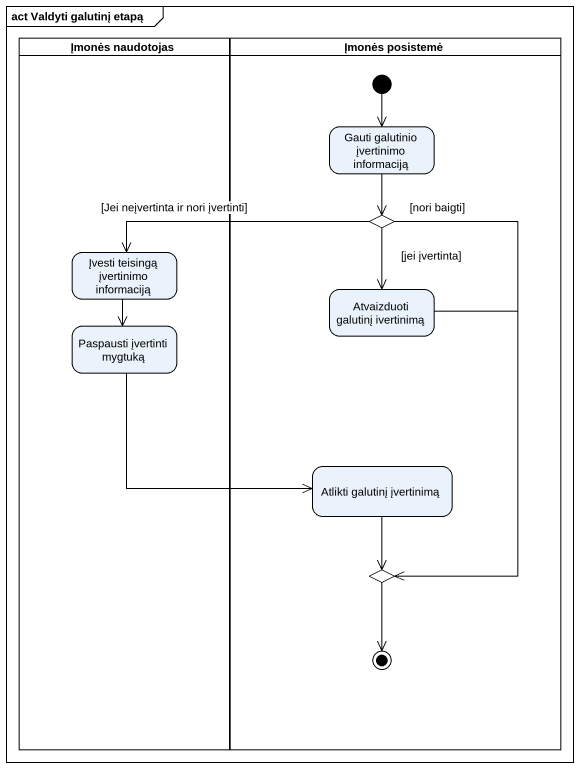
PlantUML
@startuml
mainframe act Valdyti galutinį etapą
hide empty description
state "Įmonės naudotojas" as Įmonės_naudotojas <<partition>> {
  state "Įvesti teisingą įvertinimo informaciją" as Įvesti_teisingą_įvertinimo
  state "Paspausti įvertinti mygtuką" as Paspausti_įvertinti_mygtuką
}
state "Įmonės posistemė" as Įmonės_posistemė <<partition>> {
  state "Gauti galutinio įvertinimo informaciją" as Gauti_galutinio_įvertinimo
  state choice1 <<choice>>
  state "Atvaizduoti galutinį ivertinimą" as Atvaizduoti_galutinį
  state "Atlikti galutinį įvertinimą" as Atlikti_galutinį_įvertinimą
  state choice2 <<choice>>
  [*] --> Gauti_galutinio_įvertinimo
  choice2 --> [*]
}
Gauti_galutinio_įvertinimo --> choice1
Įvesti_teisingą_įvertinimo --> Paspausti_įvertinti_mygtuką
choice1 -left-> Įvesti_teisingą_įvertinimo : [Jei neįvertinta ir nori įvertinti]
choice1 --> Atvaizduoti_galutinį : [jei įvertinta]
choice1 --> choice2 : [nori baigti]
Atvaizduoti_galutinį --> choice2
Paspausti_įvertinti_mygtuką -right-> Atlikti_galutinį_įvertinimą
Atlikti_galutinį_įvertinimą --> choice2
@enduml
